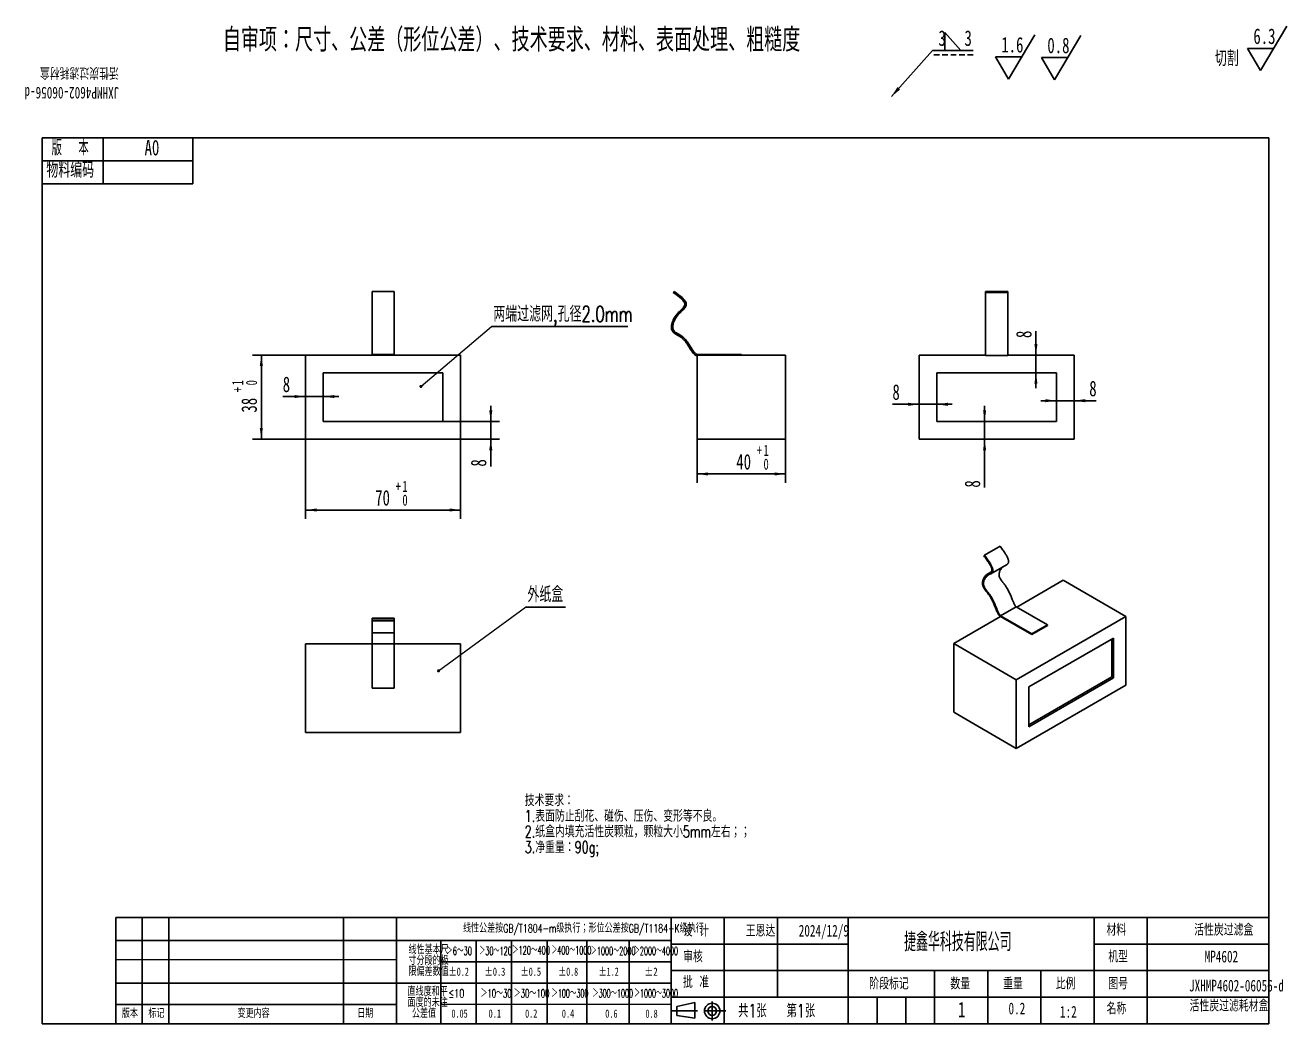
# Model space of a CAD drawing. Header units: millimetres. Extents: x 10 to 515, y -34 to 231.
# Drawn here: x 10.3 to 295.2, y 5.5 to 230.9 of the extents above; entities that cross this region are included whole.
import ezdxf

# ---------------------------------------------------------------- set-up
doc = ezdxf.new("R2010")
doc.units = ezdxf.units.MM
doc.linetypes.add('HIDDEN', pattern=[1.905, 1.27, -0.635])
doc.layers.add('FORMAT', color=7, linetype='Continuous', lineweight=35)
doc.layers.add('轮廓实线层', color=7, linetype='Continuous', lineweight=35)
doc.styles.add('SLDTEXTSTYLE0', font='TXT', dxfattribs={"width": 0.7, "bigfont": 'bigfont'})
doc.styles.add('SLDTEXTSTYLE1', font='TXT', dxfattribs={"width": 0.7})
doc.styles.add('SLDTEXTSTYLE10', font='TXT', dxfattribs={"width": 0.569954, "bigfont": 'bigfont'})
doc.styles.add('SLDTEXTSTYLE11', font='TXT', dxfattribs={"width": 0.542825, "bigfont": 'bigfont'})
doc.styles.add('SLDTEXTSTYLE12', font='TXT', dxfattribs={"width": 0.607411, "bigfont": 'bigfont'})
doc.styles.add('SLDTEXTSTYLE13', font='TXT', dxfattribs={"width": 0.494457, "bigfont": 'bigfont'})
doc.styles.add('SLDTEXTSTYLE14', font='TXT', dxfattribs={"width": 0.523419, "bigfont": 'bigfont'})
doc.styles.add('SLDTEXTSTYLE15', font='TXT', dxfattribs={"width": 0.677411})
doc.styles.add('SLDTEXTSTYLE16', font='TXT', dxfattribs={"width": 0.616681})
doc.styles.add('SLDTEXTSTYLE17', font='TXT', dxfattribs={"width": 0.592279})
doc.styles.add('SLDTEXTSTYLE18', font='TXT', dxfattribs={"width": 0.633851})
doc.styles.add('SLDTEXTSTYLE19', font='TXT', dxfattribs={"width": 0.751649})
doc.styles.add('SLDTEXTSTYLE2', font='TXT', dxfattribs={"width": 0.579353, "bigfont": 'bigfont'})
doc.styles.add('SLDTEXTSTYLE20', font='TXT', dxfattribs={"width": 0.672854})
doc.styles.add('SLDTEXTSTYLE21', font='TXT', dxfattribs={"width": 0.604873})
doc.styles.add('SLDTEXTSTYLE22', font='TXT', dxfattribs={"width": 0.692137})
doc.styles.add('SLDTEXTSTYLE23', font='TXT', dxfattribs={"width": 0.516181, "bigfont": 'bigfont'})
doc.styles.add('SLDTEXTSTYLE24', font='TXT', dxfattribs={"width": 0.786906})
doc.styles.add('SLDTEXTSTYLE25', font='TXT', dxfattribs={"width": 0.513075, "bigfont": 'bigfont'})
doc.styles.add('SLDTEXTSTYLE26', font='TXT', dxfattribs={"width": 0.6, "bigfont": 'bigfont'})
doc.styles.add('SLDTEXTSTYLE3', font='TXT', dxfattribs={"width": 0.633333, "bigfont": 'bigfont'})
doc.styles.add('SLDTEXTSTYLE4', font='TXT', dxfattribs={"width": 0.589499, "bigfont": 'bigfont'})
doc.styles.add('SLDTEXTSTYLE5', font='TXT', dxfattribs={"width": 0.526455, "bigfont": 'bigfont'})
doc.styles.add('SLDTEXTSTYLE6', font='TXT', dxfattribs={"width": 0.583287, "bigfont": 'bigfont'})
doc.styles.add('SLDTEXTSTYLE7', font='TXT', dxfattribs={"width": 0.632085})
doc.styles.add('SLDTEXTSTYLE8', font='TXT', dxfattribs={"width": 0.735068, "bigfont": 'bigfont'})
doc.styles.add('SLDTEXTSTYLE9', font='TXT', dxfattribs={"width": 0.615255, "bigfont": 'bigfont'})
doc.dimstyles.new('SLDDIMSTYLE0', dxfattribs={"dimtxt": 0.18, "dimasz": 2.5, "dimexe": 0, "dimexo": 0.0625, "dimgap": 0, "dimtad": 0, "dimtih": 1, "dimtoh": 1, "dimdec": 0, "dimrnd": 1e-09, "dimzin": 0, "dimdsep": 46, "dimtxsty": 'Standard', "dimsah": 1, "dimcen": 0.09, "dimadec": 0, "dimazin": 0, "dimtfac": 2.5, "dimtdec": 0, "dimtofl": 0, "dimtmove": 0, "dimatfit": 3, "dimfxl": 0, "dimfrac": 2, "dimtolj": 1, "dimtzin": 0, "dimarcsym": 0})
doc.dimstyles.new('SLDDIMSTYLE1', dxfattribs={"dimtxt": 3.5, "dimasz": 2.5, "dimexe": 0, "dimexo": 0.0625, "dimgap": 0.875, "dimtad": 2, "dimlfac": 2, "dimrnd": 1e-09, "dimzin": 12, "dimdsep": 46, "dimtxsty": 'SLDTEXTSTYLE1', "dimsah": 1, "dimcen": 0.09, "dimadec": 0, "dimazin": 3, "dimtol": 1, "dimtp": 1, "dimtfac": 1, "dimtdec": 1, "dimtofl": 0, "dimtmove": 0, "dimatfit": 3, "dimfxl": 0, "dimfrac": 2, "dimtolj": 1, "dimarcsym": 0})
doc.dimstyles.new('SLDDIMSTYLE2', dxfattribs={"dimtxt": 3.5, "dimasz": 2.5, "dimexe": 0, "dimexo": 0.0625, "dimgap": 0.875, "dimtad": 2, "dimlfac": 2, "dimrnd": 1e-09, "dimzin": 12, "dimdsep": 46, "dimtxsty": 'SLDTEXTSTYLE1', "dimsah": 1, "dimcen": 0.09, "dimadec": 0, "dimazin": 3, "dimtfac": 1, "dimtmove": 0, "dimatfit": 0, "dimfxl": 0, "dimfrac": 2, "dimtolj": 1, "dimtzin": 12, "dimarcsym": 0})
doc.dimstyles.new('SLDDIMSTYLE3', dxfattribs={"dimtxt": 0.18, "dimasz": 0.7, "dimexe": 0, "dimexo": 0.0625, "dimgap": 0, "dimtad": 0, "dimtih": 1, "dimtoh": 1, "dimdec": 0, "dimrnd": 1e-09, "dimzin": 0, "dimdsep": 46, "dimtxsty": 'Standard', "dimblk1": 'DOT', "dimblk2": 'DOT', "dimsah": 1, "dimcen": 0.09, "dimadec": 0, "dimazin": 0, "dimtfac": 0.7, "dimtdec": 0, "dimtofl": 0, "dimtmove": 0, "dimatfit": 3, "dimldrblk": 'DOT', "dimfxl": 0, "dimfrac": 2, "dimtolj": 1, "dimtzin": 0, "dimarcsym": 0})

# ---------------------------------------------------------------- blocks, each defined once
blk = doc.blocks.new('SW_NOTE_0_3')
at = {"layer": 'FORMAT', "color": 0, "attachment_point": 1, "style": 'SLDTEXTSTYLE0'}
for s, insert, char_height in [('技术要求：', (0, 3.41), 2.646), ('1.表面防止刮花、碰伤、压伤、变形等不良。', (0, -0.12), 2.6458), ('2.纸盒内填充活性炭颗粒，颗粒大小5mm左右；；', (0, -3.64), 2.6458), ('3.净重量：90g;', (0, -7.17), 2.646)]:
    blk.add_mtext(s, dxfattribs=dict(at, insert=insert, char_height=char_height))
blk = doc.blocks.new('SW_NOTE_0_14')
at = {"layer": 'FORMAT', "color": 0, "char_height": 1.852, "attachment_point": 2, "style": 'SLDTEXTSTYLE0'}
for s, insert in [('线性基本尺', (6.37, 2.39)), ('寸分段的极', (6.37, -0.08)), ('限偏差数值', (6.37, -2.55))]:
    blk.add_mtext(s, dxfattribs=dict(at, insert=insert))
blk = doc.blocks.new('SW_NOTE_0_15')
at = {"layer": 'FORMAT', "color": 0, "char_height": 1.852, "attachment_point": 2, "style": 'SLDTEXTSTYLE0'}
for s, insert in [('面度的未注', (6.37, -0.08)), ('直线度和平', (6.37, 2.39)), ('公差值', (5.55, -2.55))]:
    blk.add_mtext(s, dxfattribs=dict(at, insert=insert))
blk = doc.blocks.new('SW_NOTE_0_16')
at = {"layer": 'FORMAT', "color": 0, "attachment_point": 2}
for s, insert, char_height, style in [('JXHMP4602-06056-d', (17.12, 3.41), 2.6458, 'SLDTEXTSTYLE1'), ('活性炭过滤耗材盒', (15.43, -1.12), 2.646, 'SLDTEXTSTYLE0')]:
    blk.add_mtext(s, dxfattribs=dict(at, insert=insert, char_height=char_height, style=style))
blk = doc.blocks.new('SW_NOTE_0_17')
at = {"layer": 'FORMAT', "color": 0, "attachment_point": 2, "rotation": 180}
for s, insert, char_height, style in [('活性炭过滤耗材盒', (-15.43, 1.12), 2.646, 'SLDTEXTSTYLE0'), ('JXHMP4602-06056-d', (-17.12, -3.41), 2.6458, 'SLDTEXTSTYLE1')]:
    blk.add_mtext(s, dxfattribs=dict(at, insert=insert, char_height=char_height, style=style))
blk = doc.blocks.new('SW_SFSYMBOL_0')
at = {"layer": 'FORMAT', "color": 0}
for p, q in [((1.65, -5), (7.55, 5)), ((1.65, -5), (-1.3, 0)), ((4.6, 0), (-1.3, 0))]:
    blk.add_line(p, q, dxfattribs=at)
at = {"layer": 'FORMAT', "color": 0, "char_height": 3.5, "attachment_point": 1}
for s, insert, style in [('6.3', (0, 4.51), 'SLDTEXTSTYLE1'), ('切割', (-8.68, -0.49), 'SLDTEXTSTYLE0')]:
    blk.add_mtext(s, dxfattribs=dict(at, insert=insert, style=style))
blk = doc.blocks.new('SW_SFSYMBOL_1')
at = {"layer": 'FORMAT', "color": 0}
for p, q in [((1.65, -5), (7.55, 5)), ((1.65, -5), (-1.3, 0)), ((4.6, 0), (-1.3, 0))]:
    blk.add_line(p, q, dxfattribs=at)
at = {"layer": 'FORMAT', "color": 0, "insert": (0, 4.51), "char_height": 3.5, "attachment_point": 1, "style": 'SLDTEXTSTYLE1'}
blk.add_mtext('0.8', dxfattribs=at)
blk = doc.blocks.new('SW_SFSYMBOL_2')
at = {"layer": 'FORMAT', "color": 0}
for p, q in [((1.65, -5), (7.55, 5)), ((1.65, -5), (-1.3, 0)), ((4.6, 0), (-1.3, 0))]:
    blk.add_line(p, q, dxfattribs=at)
at = {"layer": 'FORMAT', "color": 0, "insert": (0, 4.51), "char_height": 3.5, "attachment_point": 1, "style": 'SLDTEXTSTYLE1'}
blk.add_mtext('1.6', dxfattribs=at)
blk = doc.blocks.new('SW_SYMBOL_WELD_FILL')
at = {"layer": 'FORMAT', "color": 0}
for p, q in [((100, 0), (100, 900)), ((100, 900), (900, 0)), ((100, 0), (900, 0))]:
    blk.add_line(p, q, dxfattribs=at)
blk = doc.blocks.new('SW_WELDSYMBOL_0')
at = {"layer": 'FORMAT', "color": 0}
blk.add_line((9.15, 0), (0, 0), dxfattribs=at)
at = {"layer": 'FORMAT', "color": 0, "linetype": 'HIDDEN'}
blk.add_line((9.15, -1), (0, -1), dxfattribs=at)
at = {"layer": 'FORMAT', "color": 0, "xscale": 0.004511737089201878, "yscale": 0.004511737089201878, "zscale": 0.004511737089201878}
blk.add_blockref('SW_SYMBOL_WELD_FILL', (2.31, 0), dxfattribs=at)
at = {"layer": 'FORMAT', "color": 0, "char_height": 3.5, "attachment_point": 1, "style": 'SLDTEXTSTYLE1'}
for insert in [(1.31, 4.51), (7.18, 4.51)]:
    blk.add_mtext('3', dxfattribs=dict(at, insert=insert))
blk = doc.blocks.new('_D')
at = {"layer": 'FORMAT'}
for p, q in [((73.66, 137.45), (73.66, 119.45)), ((108.66, 137.45), (108.66, 119.45)), ((73.66, 121.45), (108.66, 121.45))]:
    blk.add_line(p, q, dxfattribs=at)
for points in [[(73.66, 121.45), (76.16, 121.1), (76.16, 121.8)], [(108.66, 121.45), (106.16, 121.8), (106.16, 121.1)]]:
    blk.add_solid(points, dxfattribs=at)
at = {"layer": 'FORMAT', "attachment_point": 1, "style": 'SLDTEXTSTYLE1'}
for s, insert, char_height in [('70', (89.37, 125.96), 3.5), ('+', (93.97, 128.04), 2.5), ('1', (95.51, 128.04), 2.5), ('0', (95.51, 124.93), 2.5)]:
    blk.add_mtext(s, dxfattribs=dict(at, insert=insert, char_height=char_height))
blk = doc.blocks.new('_D_1')
at = {"layer": 'FORMAT'}
for p, q in [((73.66, 156.45), (61.66, 156.45)), ((63.66, 156.45), (63.66, 137.45)), ((73.66, 137.45), (61.66, 137.45))]:
    blk.add_line(p, q, dxfattribs=at)
for points in [[(63.66, 156.45), (63.31, 153.95), (64.01, 153.95)], [(63.66, 137.45), (64.01, 139.95), (63.31, 139.95)]]:
    blk.add_solid(points, dxfattribs=at)
at = {"layer": 'FORMAT', "attachment_point": 1, "rotation": 90, "style": 'SLDTEXTSTYLE1'}
for s, insert, char_height in [('1', (57.07, 149.59), 2.5), ('+', (57.07, 148.05), 2.5), ('0', (60.18, 149.59), 2.5), ('38', (59.15, 143.45), 3.5)]:
    blk.add_mtext(s, dxfattribs=dict(at, insert=insert, char_height=char_height))
blk = doc.blocks.new('_D_2')
at = {"layer": 'FORMAT'}
for p, q in [((115.47, 141.45), (115.47, 144.95)), ((104.66, 141.45), (117.47, 141.45)), ((115.47, 141.45), (115.47, 137.45)), ((108.66, 137.45), (117.47, 137.45)), ((115.47, 137.45), (115.47, 131.25))]:
    blk.add_line(p, q, dxfattribs=at)
for points in [[(115.47, 141.45), (115.82, 143.95), (115.12, 143.95)], [(115.47, 137.45), (115.12, 134.95), (115.82, 134.95)]]:
    blk.add_solid(points, dxfattribs=at)
at = {"layer": 'FORMAT', "insert": (110.96, 131.25), "char_height": 3.5, "attachment_point": 1, "rotation": 90, "style": 'SLDTEXTSTYLE1'}
blk.add_mtext('8', dxfattribs=at)
blk = doc.blocks.new('_D_3')
at = {"layer": 'FORMAT'}
for p, q in [((73.66, 147.07), (68.49, 147.07)), ((77.66, 147.07), (73.66, 147.07)), ((77.66, 147.07), (81.16, 147.07))]:
    blk.add_line(p, q, dxfattribs=at)
for points in [[(73.66, 147.07), (71.16, 147.42), (71.16, 146.72)], [(77.66, 147.07), (80.16, 146.72), (80.16, 147.42)]]:
    blk.add_solid(points, dxfattribs=at)
at = {"layer": 'FORMAT', "insert": (68.49, 151.58), "char_height": 3.5, "attachment_point": 1, "style": 'SLDTEXTSTYLE1'}
blk.add_mtext('8', dxfattribs=at)
blk = doc.blocks.new('SW_NOTE_0_18')
at = {"layer": 'FORMAT', "color": 0}
blk.add_line((30.77, 0), (0, 0), dxfattribs=at)
at = {"layer": 'FORMAT', "color": 0, "insert": (0.4, 4.58), "char_height": 3.5, "attachment_point": 1, "style": 'SLDTEXTSTYLE0'}
blk.add_mtext('两端过滤网,孔径2.0mm', dxfattribs=at)
blk = doc.blocks.new('_Dot')
at = {"color": 0, "linetype": 'ByBlock', "lineweight": -2}
blk.add_line((-0.5, 0), (-1, 0), dxfattribs=at)
at = {"color": 0, "linetype": 'ByBlock', "const_width": 0.5}
blk.add_lwpolyline([(-0.25, 0, 1), (0.25, 0, 1)], format="xyb", close=True, dxfattribs=at)
blk = doc.blocks.new('_D_4')
at = {"layer": 'FORMAT'}
for p, q in [((162.05, 137.45), (162.05, 127.59)), ((182.05, 137.45), (182.05, 127.59)), ((162.05, 129.59), (182.05, 129.59))]:
    blk.add_line(p, q, dxfattribs=at)
for points in [[(162.05, 129.59), (164.55, 129.24), (164.55, 129.94)], [(182.05, 129.59), (179.55, 129.94), (179.55, 129.24)]]:
    blk.add_solid(points, dxfattribs=at)
at = {"layer": 'FORMAT', "attachment_point": 1, "style": 'SLDTEXTSTYLE1'}
for s, insert, char_height in [('40', (170.91, 134.1), 3.5), ('+', (175.51, 136.18), 2.5), ('1', (177.05, 136.18), 2.5), ('0', (177.05, 133.07), 2.5)]:
    blk.add_mtext(s, dxfattribs=dict(at, insert=insert, char_height=char_height))
blk = doc.blocks.new('_D_5')
at = {"layer": 'FORMAT'}
for p, q in [((226.98, 141.45), (226.98, 144.95)), ((226.98, 137.45), (226.98, 141.45)), ((226.98, 137.45), (226.98, 126.51))]:
    blk.add_line(p, q, dxfattribs=at)
for points in [[(226.98, 141.45), (227.33, 143.95), (226.63, 143.95)], [(226.98, 137.45), (226.63, 134.95), (227.33, 134.95)]]:
    blk.add_solid(points, dxfattribs=at)
at = {"layer": 'FORMAT', "insert": (222.47, 126.51), "char_height": 3.5, "attachment_point": 1, "rotation": 90, "style": 'SLDTEXTSTYLE1'}
blk.add_mtext('8', dxfattribs=at)
blk = doc.blocks.new('_D_6')
at = {"layer": 'FORMAT'}
for p, q in [((212.19, 145.32), (206.16, 145.32)), ((216.19, 145.32), (212.19, 145.32)), ((216.19, 145.32), (219.69, 145.32))]:
    blk.add_line(p, q, dxfattribs=at)
for points in [[(212.19, 145.32), (209.69, 145.67), (209.69, 144.97)], [(216.19, 145.32), (218.69, 144.97), (218.69, 145.67)]]:
    blk.add_solid(points, dxfattribs=at)
at = {"layer": 'FORMAT', "insert": (206.16, 149.83), "char_height": 3.5, "attachment_point": 1, "style": 'SLDTEXTSTYLE1'}
blk.add_mtext('8', dxfattribs=at)
blk = doc.blocks.new('_D_7')
at = {"layer": 'FORMAT'}
for p, q in [((238.57, 156.45), (238.57, 161.81)), ((238.57, 152.45), (238.57, 156.45)), ((238.57, 152.45), (238.57, 148.95))]:
    blk.add_line(p, q, dxfattribs=at)
for points in [[(238.57, 156.45), (238.92, 158.95), (238.22, 158.95)], [(238.57, 152.45), (238.22, 149.95), (238.92, 149.95)]]:
    blk.add_solid(points, dxfattribs=at)
at = {"layer": 'FORMAT', "insert": (234.06, 160.28), "char_height": 3.5, "attachment_point": 1, "rotation": 90, "style": 'SLDTEXTSTYLE1'}
blk.add_mtext('8', dxfattribs=at)
blk = doc.blocks.new('_D_8')
at = {"layer": 'FORMAT'}
for p, q in [((243.19, 146.13), (239.69, 146.13)), ((243.19, 146.13), (247.19, 146.13)), ((247.19, 146.13), (252.14, 146.13))]:
    blk.add_line(p, q, dxfattribs=at)
for points in [[(243.19, 146.13), (240.69, 146.48), (240.69, 145.78)], [(247.19, 146.13), (249.69, 145.78), (249.69, 146.48)]]:
    blk.add_solid(points, dxfattribs=at)
at = {"layer": 'FORMAT', "insert": (250.61, 150.64), "char_height": 3.5, "attachment_point": 1, "style": 'SLDTEXTSTYLE1'}
blk.add_mtext('8', dxfattribs=at)
blk = doc.blocks.new('SW_NOTE_0_19')
at = {"layer": 'FORMAT', "color": 0}
blk.add_line((9.08, 0), (0, 0), dxfattribs=at)
at = {"layer": 'FORMAT', "color": 0, "insert": (0.47, 4.58), "char_height": 3.5, "attachment_point": 1, "style": 'SLDTEXTSTYLE0'}
blk.add_mtext('外纸盒', dxfattribs=at)

msp = doc.modelspace()

# ---------------------------------------------------------------- linework, layer by layer
at = {"color": 7, "linetype": 'Continuous', "lineweight": 35}
for p, q in [((93.6583, 170.8079), (88.6583, 170.8079)), ((156.8478, 170.8079), (156.6814, 170.5583)), ((227.1937, 170.8079), (232.1937, 170.8079)), ((227.1937, 170.8079), (227.1937, 170.5583)), ((227.1937, 170.5583), (232.1937, 170.5583)), ((232.1937, 170.8079), (232.1937, 170.5583)), ((73.6583, 156.4507), (73.6583, 137.4507)), ((108.6583, 156.4507), (73.6583, 156.4507)), ((88.6583, 156.4507), (88.6583, 156.6007)), ((93.6583, 156.6007), (88.6583, 156.6007)), ((93.6583, 156.4507), (93.6583, 156.6007)), ((108.6583, 137.4507), (108.6583, 156.4507)), ((172.0485, 156.6007), (162.0485, 156.6007)), ((162.0485, 156.4507), (162.0485, 137.4507)), ((182.0485, 156.4507), (162.0485, 156.4507)), ((172.0485, 156.4507), (172.0485, 156.6007)), ((182.0485, 156.4507), (182.0485, 137.4507)), ((212.1937, 137.4507), (212.1937, 156.4507)), ((212.1937, 156.4507), (227.1937, 156.4507)), ((227.1937, 156.3007), (232.1937, 156.3007)), ((232.1937, 156.4507), (247.1937, 156.4507)), ((247.1937, 156.4507), (247.1937, 137.4507)), ((77.6583, 152.4507), (77.6583, 141.4507)), ((104.6583, 152.4507), (77.6583, 152.4507)), ((104.6583, 141.4507), (104.6583, 152.4507)), ((243.1937, 152.4507), (216.1937, 152.4507)), ((216.1937, 152.4507), (216.1937, 141.4507)), ((243.1937, 141.4507), (243.1937, 152.4507)), ((77.6583, 141.4507), (104.6583, 141.4507)), ((216.1937, 141.4507), (243.1937, 141.4507)), ((73.6583, 137.4507), (108.6583, 137.4507)), ((182.0485, 137.4507), (162.0485, 137.4507)), ((247.1937, 137.4507), (212.1937, 137.4507)), ((226.9268, 111.2712), (226.8092, 111.1353)), ((230.4624, 113.3122), (226.9268, 111.2712)), ((228.3523, 107.0426), (231.8879, 109.0837)), ((228.3694, 107.4128), (227.7586, 107.0602)), ((244.7465, 105.5891), (234.2459, 99.5272)), ((258.8886, 97.425), (244.7465, 105.5891)), ((93.6583, 97.0253), (88.6583, 97.0253)), ((230.6043, 97.425), (219.9977, 91.3019)), ((234.1399, 99.5885), (230.6043, 97.5475)), ((237.6754, 93.4654), (230.6043, 97.5475)), ((237.6754, 93.3429), (230.6043, 97.425)), ((241.2109, 95.5064), (234.1399, 99.5885)), ((258.8886, 97.425), (234.1399, 83.1378)), ((258.8886, 81.9107), (258.8886, 97.425)), ((93.6583, 96.5963), (88.6583, 96.5963)), ((88.6583, 96.4299), (88.6583, 96.5963)), ((93.6583, 96.4299), (88.6583, 96.4299)), ((93.6583, 96.4299), (93.6583, 96.5963)), ((241.2109, 95.5064), (237.6754, 93.4654)), ((241.2109, 95.384), (237.6754, 93.3429)), ((241.2109, 95.384), (241.2109, 95.5064)), ((73.6583, 71.2292), (73.6583, 91.2292)), ((88.6583, 91.2292), (73.6583, 91.2292)), ((88.6583, 93.6967), (93.6583, 93.6967)), ((93.6583, 91.2292), (88.6583, 91.2292)), ((88.6583, 81.2292), (88.6583, 91.2292)), ((93.6583, 81.2292), (93.6583, 91.2292)), ((108.6583, 91.2292), (93.6583, 91.2292)), ((108.6583, 71.2292), (108.6583, 91.2292)), ((234.1399, 83.1378), (219.9977, 91.3019)), ((219.9977, 91.3019), (219.9977, 75.7876)), ((256.0602, 92.526), (236.9683, 81.5045)), ((237.6754, 93.3429), (237.6754, 93.4654)), ((255.7066, 83.7481), (255.7066, 92.3219)), ((256.0602, 83.544), (256.0602, 92.526)), ((234.1399, 83.1378), (234.1399, 67.6236)), ((236.9683, 72.9307), (255.7066, 83.7481)), ((236.9683, 72.5225), (256.0602, 83.544)), ((255.7066, 83.7481), (256.0602, 83.544)), ((93.6583, 81.2292), (88.6583, 81.2292)), ((234.1399, 67.6236), (258.8886, 81.9107)), ((236.9683, 81.5045), (236.9683, 72.5225)), ((234.1399, 67.6236), (219.9977, 75.7876)), ((108.6583, 71.2292), (73.6583, 71.2292)), ((94.1856, 14.6297), (30.7863, 14.6297))]:
    msp.add_line(p, q, dxfattribs=at)
for points, knots in [([(88.6583, 156.6007), (88.6583, 156.6007), (88.6583, 156.6229), (88.6583, 156.7198), (88.6583, 156.7951), (88.6583, 157.0915), (88.6583, 157.3817), (88.6583, 158.0535), (88.6583, 158.4352), (88.6583, 159.2028), (88.6583, 159.5889), (88.6583, 160.1076), (88.6583, 160.2705), (88.6583, 160.565), (88.6583, 160.6943), (88.6583, 161.0452), (88.6583, 161.2323), (88.6583, 161.5173), (88.6583, 161.6129), (88.6583, 161.8143), (88.6583, 161.9198), (88.6583, 162.1503), (88.6583, 162.2793), (88.6583, 162.5674), (88.6583, 162.7256), (88.6583, 163.23), (88.6583, 163.6054), (88.6583, 164.3594), (88.6583, 164.738), (88.6583, 165.256), (88.6583, 165.4197), (88.6583, 165.7249), (88.6583, 165.8676), (88.6583, 166.2741), (88.6583, 166.5161), (88.6583, 166.8745), (88.6583, 166.9934), (88.6583, 167.2383), (88.6583, 167.3648), (88.6583, 167.6335), (88.6583, 167.7762), (88.6583, 168.0744), (88.6583, 168.2289), (88.6583, 168.7063), (88.6583, 169.0443), (88.6583, 169.8302), (88.6583, 170.2781), (88.6583, 170.8079)], [0, 0, 0, 0, 0.03125, 0.03125, 0.0625, 0.0625, 0.125, 0.125, 0.1875, 0.1875, 0.25, 0.25, 0.28125, 0.28125, 0.3125, 0.3125, 0.375, 0.375, 0.40625, 0.40625, 0.4375, 0.4375, 0.46875, 0.46875, 0.5, 0.5, 0.5625, 0.5625, 0.625, 0.625, 0.65625, 0.65625, 0.6875, 0.6875, 0.75, 0.75, 0.78125, 0.78125, 0.8125, 0.8125, 0.84375, 0.84375, 0.875, 0.875, 0.9375, 0.9375, 1, 1, 1, 1]), ([(93.6583, 156.6007), (93.6583, 156.6007), (93.6583, 156.6229), (93.6583, 156.7198), (93.6583, 156.7951), (93.6583, 157.0915), (93.6583, 157.3817), (93.6583, 158.0535), (93.6583, 158.4352), (93.6583, 159.2028), (93.6583, 159.5889), (93.6583, 160.1076), (93.6583, 160.2705), (93.6583, 160.565), (93.6583, 160.6943), (93.6583, 161.0452), (93.6583, 161.2323), (93.6583, 161.5173), (93.6583, 161.6129), (93.6583, 161.8143), (93.6583, 161.9198), (93.6583, 162.1503), (93.6583, 162.2793), (93.6583, 162.5674), (93.6583, 162.7256), (93.6583, 163.23), (93.6583, 163.6054), (93.6583, 164.3594), (93.6583, 164.738), (93.6583, 165.256), (93.6583, 165.4197), (93.6583, 165.7249), (93.6583, 165.8676), (93.6583, 166.2741), (93.6583, 166.5161), (93.6583, 166.8745), (93.6583, 166.9934), (93.6583, 167.2383), (93.6583, 167.3648), (93.6583, 167.6335), (93.6583, 167.7762), (93.6583, 168.0744), (93.6583, 168.2289), (93.6583, 168.7063), (93.6583, 169.0443), (93.6583, 169.8302), (93.6583, 170.2781), (93.6583, 170.8079)], [0, 0, 0, 0, 0.03125, 0.03125, 0.0625, 0.0625, 0.125, 0.125, 0.1875, 0.1875, 0.25, 0.25, 0.28125, 0.28125, 0.3125, 0.3125, 0.375, 0.375, 0.40625, 0.40625, 0.4375, 0.4375, 0.46875, 0.46875, 0.5, 0.5, 0.5625, 0.5625, 0.625, 0.625, 0.65625, 0.65625, 0.6875, 0.6875, 0.75, 0.75, 0.78125, 0.78125, 0.8125, 0.8125, 0.84375, 0.84375, 0.875, 0.875, 0.9375, 0.9375, 1, 1, 1, 1]), ([(162.0485, 156.3007), (161.9121, 156.3007), (161.7812, 156.3422), (161.5405, 156.4785), (161.4288, 156.5729), (161.1028, 156.9125), (160.8961, 157.2158), (160.4652, 157.8995), (160.2421, 158.2799), (159.7595, 159.0349), (159.5002, 159.4094), (159.0724, 159.9025), (158.9234, 160.0554), (158.6112, 160.3283), (158.4457, 160.449), (157.9363, 160.7838), (157.5811, 160.9688), (157.1037, 161.2677), (156.9537, 161.371), (156.6859, 161.6017), (156.568, 161.7294), (156.3851, 162.0248), (156.3235, 162.1903), (156.254, 162.5392), (156.2453, 162.7234), (156.2826, 163.2931), (156.3914, 163.6965), (156.7191, 164.4959), (156.9385, 164.8918), (157.3138, 165.4349), (157.4469, 165.6075), (157.7211, 165.9275), (157.8615, 166.0756), (158.2766, 166.4928), (158.5452, 166.7354), (158.8713, 167.0761), (158.9671, 167.1857), (159.1233, 167.3997), (159.1834, 167.5039), (159.2629, 167.7102), (159.2828, 167.8119), (159.2789, 168.0277), (159.2549, 168.1427), (159.0921, 168.5294), (158.8585, 168.8409), (158.0457, 169.5932), (157.4683, 170.0339), (156.6814, 170.5583)], [0, 0, 0, 0, 0.03125, 0.03125, 0.0625, 0.0625, 0.125, 0.125, 0.1875, 0.1875, 0.25, 0.25, 0.28125, 0.28125, 0.3125, 0.3125, 0.375, 0.375, 0.40625, 0.40625, 0.4375, 0.4375, 0.46875, 0.46875, 0.5, 0.5, 0.5625, 0.5625, 0.625, 0.625, 0.65625, 0.65625, 0.6875, 0.6875, 0.75, 0.75, 0.78125, 0.78125, 0.8125, 0.8125, 0.84375, 0.84375, 0.875, 0.875, 0.9375, 0.9375, 1, 1, 1, 1]), ([(162.0485, 156.6007), (161.9718, 156.6007), (161.8943, 156.6229), (161.7232, 156.7198), (161.6314, 156.7951), (161.3468, 157.0915), (161.1462, 157.3817), (160.7227, 158.0535), (160.4989, 158.4352), (160.0083, 159.2028), (159.7416, 159.5889), (159.2916, 160.1076), (159.1332, 160.2705), (158.7962, 160.565), (158.6186, 160.6943), (158.0847, 161.0452), (157.7256, 161.2323), (157.2703, 161.5173), (157.1325, 161.6129), (156.8987, 161.8143), (156.803, 161.9198), (156.6603, 162.1503), (156.6116, 162.2793), (156.5542, 162.5674), (156.5461, 162.7256), (156.5791, 163.23), (156.6782, 163.6054), (156.9874, 164.3594), (157.1969, 164.738), (157.5548, 165.256), (157.6811, 165.4197), (157.9426, 165.7249), (158.0777, 165.8676), (158.4822, 166.2741), (158.7506, 166.5161), (159.0937, 166.8745), (159.1982, 166.9934), (159.3769, 167.2383), (159.4513, 167.3648), (159.5549, 167.6335), (159.5835, 167.7762), (159.5781, 168.0744), (159.5441, 168.2289), (159.3431, 168.7063), (159.0804, 169.0443), (158.2313, 169.8302), (157.6428, 170.2781), (156.8478, 170.8079)], [0, 0, 0, 0, 0.03125, 0.03125, 0.0625, 0.0625, 0.125, 0.125, 0.1875, 0.1875, 0.25, 0.25, 0.28125, 0.28125, 0.3125, 0.3125, 0.375, 0.375, 0.40625, 0.40625, 0.4375, 0.4375, 0.46875, 0.46875, 0.5, 0.5, 0.5625, 0.5625, 0.625, 0.625, 0.65625, 0.65625, 0.6875, 0.6875, 0.75, 0.75, 0.78125, 0.78125, 0.8125, 0.8125, 0.84375, 0.84375, 0.875, 0.875, 0.9375, 0.9375, 1, 1, 1, 1]), ([(227.1937, 156.3007), (227.1937, 156.3007), (227.1937, 156.3422), (227.1937, 156.4785), (227.1937, 156.5729), (227.1937, 156.9125), (227.1937, 157.2158), (227.1937, 157.8995), (227.1937, 158.2799), (227.1937, 159.0349), (227.1937, 159.4094), (227.1937, 159.9025), (227.1937, 160.0554), (227.1937, 160.3283), (227.1937, 160.449), (227.1937, 160.7838), (227.1937, 160.9688), (227.1937, 161.2677), (227.1937, 161.371), (227.1937, 161.6017), (227.1937, 161.7294), (227.1937, 162.0248), (227.1937, 162.1903), (227.1937, 162.5392), (227.1937, 162.7234), (227.1937, 163.2931), (227.1937, 163.6965), (227.1937, 164.4959), (227.1937, 164.8918), (227.1937, 165.4349), (227.1937, 165.6075), (227.1937, 165.9275), (227.1937, 166.0756), (227.1937, 166.4928), (227.1937, 166.7354), (227.1937, 167.0761), (227.1937, 167.1857), (227.1937, 167.3997), (227.1937, 167.5039), (227.1937, 167.7102), (227.1937, 167.8119), (227.1937, 168.0277), (227.1937, 168.1427), (227.1937, 168.5294), (227.1937, 168.8409), (227.1937, 169.5932), (227.1937, 170.0339), (227.1937, 170.5583)], [0, 0, 0, 0, 0.03125, 0.03125, 0.0625, 0.0625, 0.125, 0.125, 0.1875, 0.1875, 0.25, 0.25, 0.28125, 0.28125, 0.3125, 0.3125, 0.375, 0.375, 0.40625, 0.40625, 0.4375, 0.4375, 0.46875, 0.46875, 0.5, 0.5, 0.5625, 0.5625, 0.625, 0.625, 0.65625, 0.65625, 0.6875, 0.6875, 0.75, 0.75, 0.78125, 0.78125, 0.8125, 0.8125, 0.84375, 0.84375, 0.875, 0.875, 0.9375, 0.9375, 1, 1, 1, 1]), ([(232.1937, 156.3007), (232.1937, 156.3007), (232.1937, 156.3422), (232.1937, 156.4785), (232.1937, 156.5729), (232.1937, 156.9125), (232.1937, 157.2158), (232.1937, 157.8995), (232.1937, 158.2799), (232.1937, 159.0349), (232.1937, 159.4094), (232.1937, 159.9025), (232.1937, 160.0554), (232.1937, 160.3283), (232.1937, 160.449), (232.1937, 160.7838), (232.1937, 160.9688), (232.1937, 161.2677), (232.1937, 161.371), (232.1937, 161.6017), (232.1937, 161.7294), (232.1937, 162.0248), (232.1937, 162.1903), (232.1937, 162.5392), (232.1937, 162.7234), (232.1937, 163.2931), (232.1937, 163.6965), (232.1937, 164.4959), (232.1937, 164.8918), (232.1937, 165.4349), (232.1937, 165.6075), (232.1937, 165.9275), (232.1937, 166.0756), (232.1937, 166.4928), (232.1937, 166.7354), (232.1937, 167.0761), (232.1937, 167.1857), (232.1937, 167.3997), (232.1937, 167.5039), (232.1937, 167.7102), (232.1937, 167.8119), (232.1937, 168.0277), (232.1937, 168.1427), (232.1937, 168.5294), (232.1937, 168.8409), (232.1937, 169.5932), (232.1937, 170.0339), (232.1937, 170.5583)], [0, 0, 0, 0, 0.03125, 0.03125, 0.0625, 0.0625, 0.125, 0.125, 0.1875, 0.1875, 0.25, 0.25, 0.28125, 0.28125, 0.3125, 0.3125, 0.375, 0.375, 0.40625, 0.40625, 0.4375, 0.4375, 0.46875, 0.46875, 0.5, 0.5, 0.5625, 0.5625, 0.625, 0.625, 0.65625, 0.65625, 0.6875, 0.6875, 0.75, 0.75, 0.78125, 0.78125, 0.8125, 0.8125, 0.84375, 0.84375, 0.875, 0.875, 0.9375, 0.9375, 1, 1, 1, 1]), ([(230.5118, 97.3716), (230.4954, 97.3832), (230.4311, 97.4289), (230.3263, 97.5508), (230.2016, 97.722), (230.0845, 97.9188), (229.9709, 98.1351), (229.8384, 98.4144), (229.6883, 98.7611), (229.5182, 99.176), (229.3419, 99.6136), (229.1635, 100.0488), (228.9819, 100.473), (228.7969, 100.8782), (228.6007, 101.2728), (228.3919, 101.6506), (228.1682, 102.0039), (227.932, 102.3311), (227.6917, 102.6392), (227.4525, 102.9354), (227.2287, 103.2166), (227.0259, 103.4884), (226.8492, 103.7561), (226.6988, 104.0343), (226.5885, 104.3227), (226.5241, 104.6105), (226.5004, 104.8912), (226.5121, 105.1629), (226.5545, 105.425), (226.6241, 105.6763), (226.7317, 105.9508), (226.8846, 106.2361), (227.0879, 106.5168), (227.3167, 106.7566), (227.5649, 106.9471), (227.8176, 107.0965), (228.0585, 107.2225), (228.2613, 107.3331), (228.4188, 107.442), (228.5315, 107.551), (228.6045, 107.6686), (228.6417, 107.7924), (228.6513, 107.9204), (228.6357, 108.0711), (228.5929, 108.2427), (228.5237, 108.4366), (228.4277, 108.6547), (228.3007, 108.9048), (228.1404, 109.189), (227.946, 109.5067), (227.7164, 109.8597), (227.4501, 110.2495), (227.1446, 110.6803), (226.925, 110.9782), (226.8092, 111.1353)], [0, 0, 0, 0, 0.00370976, 0.01457939, 0.02589046, 0.03796818, 0.05097489, 0.06494812, 0.08761181, 0.11205118, 0.13781104, 0.16438876, 0.18848905, 0.21249691, 0.23610672, 0.25908075, 0.28133755, 0.30284341, 0.3240841, 0.34489277, 0.36506022, 0.38270562, 0.39972141, 0.41633528, 0.43293521, 0.44976165, 0.4670895, 0.48517367, 0.50409494, 0.52381742, 0.54421946, 0.57417325, 0.60449085, 0.63445174, 0.66325945, 0.69039468, 0.71557455, 0.73839428, 0.75426208, 0.76835335, 0.78078653, 0.78934656, 0.79779262, 0.80680217, 0.81708655, 0.82791947, 0.84063286, 0.85550217, 0.87277627, 0.89268124, 0.91497827, 0.94018144, 0.96846591, 1, 1, 1, 1]), ([(230.6043, 97.5475), (230.5501, 97.5788), (230.4953, 97.6285), (230.3743, 97.7775), (230.3094, 97.8764), (230.1082, 98.2346), (229.9663, 98.5535), (229.6669, 99.2749), (229.5086, 99.678), (229.1617, 100.505), (228.9731, 100.9291), (228.6549, 101.5364), (228.5429, 101.734), (228.3046, 102.1121), (228.179, 102.2901), (227.8015, 102.7946), (227.5476, 103.094), (227.2256, 103.5126), (227.1282, 103.6469), (226.9629, 103.9068), (226.8952, 104.0319), (226.7943, 104.2784), (226.7599, 104.4036), (226.7193, 104.6623), (226.7135, 104.7948), (226.7368, 105.1932), (226.807, 105.4593), (227.0256, 105.9487), (227.1737, 106.1723), (227.4268, 106.4492), (227.5161, 106.5313), (227.701, 106.6738), (227.7966, 106.7351), (228.0826, 106.902), (228.2724, 106.99), (228.5149, 107.1426), (228.5888, 107.197), (228.7152, 107.3241), (228.7678, 107.3969), (228.8411, 107.5741), (228.8613, 107.6789), (228.8575, 107.9246), (228.8335, 108.0647), (228.6913, 108.5366), (228.5056, 108.9198), (227.9052, 109.908), (227.4891, 110.514), (226.9268, 111.2712)], [0, 0, 0, 0, 0.03125, 0.03125, 0.0625, 0.0625, 0.125, 0.125, 0.1875, 0.1875, 0.25, 0.25, 0.28125, 0.28125, 0.3125, 0.3125, 0.375, 0.375, 0.40625, 0.40625, 0.4375, 0.4375, 0.46875, 0.46875, 0.5, 0.5, 0.5625, 0.5625, 0.625, 0.625, 0.65625, 0.65625, 0.6875, 0.6875, 0.75, 0.75, 0.78125, 0.78125, 0.8125, 0.8125, 0.84375, 0.84375, 0.875, 0.875, 0.9375, 0.9375, 1, 1, 1, 1]), ([(231.8868, 109.0855), (231.9146, 109.1009), (231.9965, 109.1463), (232.1208, 109.2348), (232.2501, 109.3601), (232.3391, 109.5056), (232.3871, 109.6686), (232.4005, 109.8424), (232.3797, 110.0436), (232.326, 110.2616), (232.2437, 110.494), (232.1351, 110.742), (231.9961, 111.0158), (231.8251, 111.3183), (231.6219, 111.6505), (231.385, 112.0148), (231.1127, 112.4135), (230.8022, 112.8512), (230.5795, 113.1533), (230.4624, 113.3122)], [0, 0, 0, 0, 0.02947073, 0.08675844, 0.14088138, 0.19276119, 0.23127426, 0.27041421, 0.31133142, 0.35542356, 0.39885373, 0.44726043, 0.50179991, 0.5634734, 0.63316977, 0.71026497, 0.79665318, 0.8930138, 1, 1, 1, 1]), ([(234.1399, 99.5885), (234.1084, 99.6105), (234.0399, 99.6583), (233.938, 99.7807), (233.8313, 99.9397), (233.7198, 100.1395), (233.6046, 100.3738), (233.4855, 100.6383), (233.3626, 100.9281), (233.2204, 101.2759), (233.0576, 101.6799), (232.8706, 102.1362), (232.6707, 102.602), (232.4552, 103.0681), (232.2212, 103.5254), (231.9782, 103.944), (231.7281, 104.3141), (231.4852, 104.6386), (231.2453, 104.9408), (231.0161, 105.2245), (230.8053, 105.4934), (230.6203, 105.7507), (230.4732, 105.991), (230.3658, 106.2181), (230.2976, 106.4353), (230.2597, 106.6548), (230.2493, 106.8774), (230.2649, 107.1009), (230.305, 107.3226), (230.3674, 107.5399), (230.4654, 107.7884), (230.6082, 108.0545), (230.8019, 108.3209), (231.0091, 108.5422), (231.1627, 108.6543), (231.2325, 108.7053)], [0, 0, 0, 0, 0.01126369, 0.02447659, 0.04070512, 0.06004545, 0.08229795, 0.10717051, 0.13429412, 0.16327284, 0.20417325, 0.24686726, 0.29052999, 0.33444999, 0.37805103, 0.42097168, 0.45690665, 0.49168682, 0.52510927, 0.55681272, 0.58637345, 0.61341868, 0.63784357, 0.65755113, 0.67708292, 0.69774821, 0.72007864, 0.74418706, 0.77000096, 0.79731888, 0.8258617, 0.87095344, 0.91685335, 0.96218496, 1, 1, 1, 1]), ([(88.6583, 97.0217), (88.6583, 97.02), (88.6583, 97.016), (88.6583, 96.9558), (88.6583, 96.8573), (88.6583, 96.7448), (88.6583, 96.6515), (88.6583, 96.6142)], [0, 0, 0, 0, 0.16820342, 0.38501307, 0.61100354, 0.84478067, 1, 1, 1, 1]), ([(93.6583, 97.0217), (93.6583, 97.02), (93.6583, 97.016), (93.6583, 96.9558), (93.6583, 96.8573), (93.6583, 96.7448), (93.6583, 96.6515), (93.6583, 96.6142)], [0, 0, 0, 0, 0.16820342, 0.38501307, 0.61100354, 0.84478067, 1, 1, 1, 1]), ([(88.6583, 93.6985), (88.6583, 93.6979), (88.6583, 93.6904), (88.6583, 93.7218), (88.6583, 93.7934), (88.6583, 93.911), (88.6583, 94.0642), (88.6583, 94.261), (88.6583, 94.5027), (88.6583, 94.79), (88.6583, 95.1251), (88.6583, 95.5102), (88.6583, 95.9493), (88.6583, 96.2642), (88.6583, 96.4299)], [0, 0, 0, 0, 0.00474549, 0.06056213, 0.12070983, 0.1799545, 0.24598784, 0.32038714, 0.40451819, 0.49959353, 0.6047619, 0.72260721, 0.85405623, 1, 1, 1, 1]), ([(93.6583, 93.6985), (93.6583, 93.6979), (93.6583, 93.6904), (93.6583, 93.7218), (93.6583, 93.7934), (93.6583, 93.911), (93.6583, 94.0642), (93.6583, 94.261), (93.6583, 94.5027), (93.6583, 94.79), (93.6583, 95.1251), (93.6583, 95.5102), (93.6583, 95.9493), (93.6583, 96.2642), (93.6583, 96.4299)], [0, 0, 0, 0, 0.00474549, 0.06056213, 0.12070983, 0.1799545, 0.24598784, 0.32038714, 0.40451819, 0.49959353, 0.6047619, 0.72260721, 0.85405623, 1, 1, 1, 1]), ([(88.6583, 91.2292), (88.6583, 91.2737), (88.6583, 91.3705), (88.6583, 91.5146), (88.6583, 91.6655), (88.6583, 91.8232), (88.6583, 91.9861), (88.6583, 92.1545), (88.6583, 92.3283), (88.6583, 92.5295), (88.6583, 92.7598), (88.6583, 93.0237), (88.6583, 93.3086), (88.6583, 93.5255), (88.6583, 93.6593), (88.6583, 93.6806)], [0, 0, 0, 0, 0.03286191, 0.07141062, 0.11875748, 0.17518301, 0.24010484, 0.3126707, 0.39180402, 0.47634964, 0.59567689, 0.72023695, 0.84762325, 0.97576017, 1, 1, 1, 1]), ([(93.6583, 91.2292), (93.6583, 91.2737), (93.6583, 91.3705), (93.6583, 91.5146), (93.6583, 91.6655), (93.6583, 91.8232), (93.6583, 91.9861), (93.6583, 92.1545), (93.6583, 92.3283), (93.6583, 92.5295), (93.6583, 92.7598), (93.6583, 93.0237), (93.6583, 93.3086), (93.6583, 93.5255), (93.6583, 93.6593), (93.6583, 93.6806)], [0, 0, 0, 0, 0.03286191, 0.07141062, 0.11875748, 0.17518301, 0.24010484, 0.3126707, 0.39180402, 0.47634964, 0.59567689, 0.72023695, 0.84762325, 0.97576017, 1, 1, 1, 1])]:
    msp.add_open_spline(points, degree=3, knots=knots, dxfattribs=at)
at = {"layer": 'FORMAT', "lineweight": 25}
for p, q in [((27.9356, 205.4508), (14.1856, 205.4508)), ((14.1856, 205.4508), (14.1856, 200.277)), ((27.9356, 205.4508), (27.9356, 200.277)), ((27.9356, 200.277), (14.1856, 200.277)), ((94.1856, 19.8508), (30.7863, 19.8508)), ((156.1856, 9.8297), (104.1856, 9.8297)), ((30.7863, 5.4508), (94.1856, 5.4508))]:
    msp.add_line(p, q, dxfattribs=at)
at = {"layer": 'FORMAT'}
for p, q in [((27.9356, 205.4508), (27.9356, 195.1317)), ((48.1787, 205.4508), (48.1787, 195.1317)), ((14.1856, 200.277), (48.1787, 200.277)), ((14.1856, 195.1317), (48.1787, 195.1317)), ((30.7863, 29.4508), (30.7863, 5.4508)), ((156.1856, 29.4508), (30.7863, 29.4508)), ((36.7863, 29.4508), (36.7863, 5.4508)), ((42.7863, 29.4508), (42.7863, 5.4508)), ((82.1998, 29.4508), (82.1998, 5.4508)), ((94.1856, 5.4508), (94.1856, 29.4508)), ((94.1856, 29.4508), (94.1856, 5.4508)), ((156.1856, 29.4508), (156.1856, 5.4508)), ((168.1856, 29.4508), (156.1856, 29.4508)), ((156.1856, 29.4508), (251.6856, 29.4508)), ((156.1856, 29.4508), (156.1856, 5.4508)), ((168.1856, 29.4508), (168.1856, 5.4508)), ((180.1856, 29.4508), (180.1856, 11.4508)), ((196.1856, 29.4508), (196.1856, 5.4508)), ((251.6856, 29.4508), (251.6856, 5.4508)), ((251.6856, 29.4508), (291.1856, 29.4508)), ((263.6856, 29.4508), (263.6856, 5.4508)), ((156.1856, 24.2297), (30.7863, 24.2297)), ((104.1856, 5.4508), (104.1856, 24.2297)), ((112.1856, 24.2297), (112.1856, 5.4508)), ((120.1856, 5.4508), (120.1856, 24.2297)), ((128.1856, 5.4508), (128.1856, 24.2297)), ((137.1856, 5.4508), (137.1856, 24.2297)), ((146.6856, 24.2297), (146.6856, 5.4508)), ((196.1856, 23.4508), (156.1856, 23.4508)), ((251.6856, 23.4508), (291.1856, 23.4508)), ((104.1856, 19.4297), (156.1856, 19.4297)), ((156.1856, 17.4508), (291.1856, 17.4508)), ((215.6856, 5.4508), (215.6856, 17.4508)), ((227.6856, 17.4508), (227.6856, 5.4508)), ((239.6856, 17.4508), (239.6856, 5.4508)), ((94.1856, 14.6297), (156.1856, 14.6297)), ((196.1856, 11.4508), (156.1856, 11.4508)), ((291.1856, 11.4508), (196.1856, 11.4508)), ((202.6856, 5.4508), (202.6856, 11.4508)), ((209.1856, 11.4508), (209.1856, 5.4508)), ((94.1856, 9.8297), (30.7863, 9.8297)), ((157.4657, 9.3408), (161.5717, 10.2256)), ((157.4657, 9.3408), (157.4657, 7.3107)), ((161.5717, 10.2256), (161.5717, 6.7291)), ((165.4657, 10.4476), (165.4657, 6.1755)), ((162.132, 8.347), (156.1273, 8.347)), ((161.5717, 6.7291), (157.4657, 7.3107)), ((168.548, 8.347), (163.7157, 8.347))]:
    msp.add_line(p, q, dxfattribs=at)
for radius in [1.75, 1]:
    msp.add_circle((165.4657, 8.347), radius, dxfattribs=at)
at = {"layer": '轮廓实线层'}
for p, q in [((14.1856, 205.4508), (291.1856, 205.4508)), ((14.1856, 205.4508), (14.1856, 5.4508)), ((291.1856, 205.4508), (291.1856, 5.4508)), ((14.1856, 5.4508), (291.1856, 5.4508))]:
    msp.add_line(p, q, dxfattribs=at)

# ---------------------------------------------------------------- block references
at = {"layer": 'FORMAT'}
for name, p in [('SW_WELDSYMBOL_0', (215.25, 225.234)), ('SW_SFSYMBOL_2', (230.7398, 223.7422)), ('SW_SFSYMBOL_1', (241.1452, 223.5927)), ('SW_SFSYMBOL_0', (287.6635, 225.6644)), ('SW_NOTE_0_17', (37.9973, 217.7072)), ('SW_NOTE_0_18', (115.6417, 162.8791)), ('SW_NOTE_0_19', (123.2908, 99.5495)), ('SW_NOTE_0_3', (123.1305, 53.8192)), ('SW_NOTE_0_14', (95.0551, 20.6941)), ('SW_NOTE_0_16', (266.729, 11.9825)), ('SW_NOTE_0_15', (94.8475, 11.2307))]:
    msp.add_blockref(name, p, dxfattribs=at)

# ---------------------------------------------------------------- texts
for s, insert, char_height, attachment_point, style in [('自审项：尺寸、公差（形位公差）、技术要求、材料、表面处理、粗糙度', (120.1701, 230.2565), 5.291667, 2, 'SLDTEXTSTYLE0'), ('版  本', (16.3148, 205.0299), 3.5, 1, 'SLDTEXTSTYLE26'), ('A0', (38.96, 205.0299), 3.5, 2, 'SLDTEXTSTYLE1'), ('物料编码', (15.1178, 199.9773), 3.5, 1, 'SLDTEXTSTYLE0'), ('线性公差按GB/T1804-m级执行；形位公差按GB/T1184-K级执行', (136.3831, 27.9234), 1.852083, 2, 'SLDTEXTSTYLE0'), ('设 计', (158.893, 27.7982), 2.64583, 1, 'SLDTEXTSTYLE3'), ('王恩达', (176.376, 27.7982), 2.64583, 2, 'SLDTEXTSTYLE0'), ('2024/12/9', (190.6794, 27.7982), 2.64583, 2, 'SLDTEXTSTYLE1'), ('捷鑫华科技有限公司', (208.7875, 26.0649), 4.23333, 1, 'SLDTEXTSTYLE2'), ('材料', (254.5004, 27.981), 2.64583, 1, 'SLDTEXTSTYLE0'), ('活性炭过滤盒', (280.9836, 27.981), 2.64583, 2, 'SLDTEXTSTYLE0'), ('＞6～30', (105.3457, 22.8184), 1.85208, 1, 'SLDTEXTSTYLE4'), ('＞30～120', (112.8687, 22.8184), 1.85208, 1, 'SLDTEXTSTYLE5'), ('＞120～400', (120.2405, 22.979), 1.85208, 1, 'SLDTEXTSTYLE6'), ('＞400～1000', (129.208, 22.979), 1.85208, 1, 'SLDTEXTSTYLE13'), ('＞1000～2000', (138.0609, 22.8184), 1.85208, 1, 'SLDTEXTSTYLE14'), ('＞2000～4000', (147.8019, 22.8184), 1.85208, 1, 'SLDTEXTSTYLE23'), ('审核', (158.8955, 21.9571), 2.64583, 1, 'SLDTEXTSTYLE0'), ('机型', (254.9054, 21.9571), 2.64583, 1, 'SLDTEXTSTYLE0'), ('MP4602', (280.4481, 21.9571), 2.64583, 2, 'SLDTEXTSTYLE1'), ('±0.2', (105.9442, 18.1427), 1.85208, 1, 'SLDTEXTSTYLE7'), ('±0.3', (114.0606, 18.1427), 1.85208, 1, 'SLDTEXTSTYLE15'), ('±0.5', (122.1662, 18.1427), 1.85208, 1, 'SLDTEXTSTYLE16'), ('±0.8', (130.7171, 18.1427), 1.85208, 1, 'SLDTEXTSTYLE17'), ('±1.2', (139.7998, 18.1427), 1.85208, 1, 'SLDTEXTSTYLE22'), ('±2', (150.1754, 18.1427), 1.85208, 1, 'SLDTEXTSTYLE24'), ('批 准', (158.8955, 16.2214), 2.64583, 1, 'SLDTEXTSTYLE3'), ('阶段标记', (200.9404, 15.8516), 2.64583, 1, 'SLDTEXTSTYLE0'), ('数量', (219.2615, 15.8516), 2.64583, 1, 'SLDTEXTSTYLE0'), ('重量', (231.1732, 15.8516), 2.64583, 1, 'SLDTEXTSTYLE0'), ('比例', (243.0584, 15.8516), 2.64583, 1, 'SLDTEXTSTYLE0'), ('图号', (254.9054, 15.8516), 2.64583, 1, 'SLDTEXTSTYLE0'), ('≤10', (105.8994, 13.2336), 1.85208, 1, 'SLDTEXTSTYLE8'), ('＞10～30', (113.1568, 13.2336), 1.85208, 1, 'SLDTEXTSTYLE12'), ('＞30～100', (120.6328, 13.2336), 1.85208, 1, 'SLDTEXTSTYLE9'), ('＞100～300', (129.1344, 13.2336), 1.85208, 1, 'SLDTEXTSTYLE10'), ('＞300～1000', (138.4253, 13.2336), 1.85208, 1, 'SLDTEXTSTYLE11'), ('＞1000～3000', (147.8431, 13.2336), 1.85208, 1, 'SLDTEXTSTYLE25'), ('版本', (32.1709, 8.6674), 1.85208, 1, 'SLDTEXTSTYLE0'), ('标记', (38.1463, 8.6674), 1.85208, 1, 'SLDTEXTSTYLE0'), ('变更内容', (58.2951, 8.6674), 1.85208, 1, 'SLDTEXTSTYLE0'), ('日期', (85.2975, 8.6674), 1.85208, 1, 'SLDTEXTSTYLE0'), ('0.05', (106.5853, 8.6792), 1.85208, 1, 'SLDTEXTSTYLE18'), ('0.1', (114.9609, 8.6792), 1.85208, 1, 'SLDTEXTSTYLE19'), ('0.2', (123.2299, 8.6792), 1.85208, 1, 'SLDTEXTSTYLE21'), ('0.4', (131.5166, 8.6674), 1.85208, 1, 'SLDTEXTSTYLE20'), ('0.6', (141.3219, 8.6674), 1.85208, 1, 'SLDTEXTSTYLE1'), ('0.8', (150.3932, 8.6674), 1.85208, 1, 'SLDTEXTSTYLE1'), ('共1张', (171.337, 9.8974), 3, 1, 'SLDTEXTSTYLE0'), ('第1张', (182.2886, 9.8974), 3, 1, 'SLDTEXTSTYLE0'), ('1', (220.958, 10.4198), 3.5, 1, 'SLDTEXTSTYLE1'), ('0.2', (234.2685, 10.2316), 2.64583, 2, 'SLDTEXTSTYLE1'), ('1:2', (245.8983, 9.4834), 2.64583, 2, 'SLDTEXTSTYLE1'), ('名称', (254.5224, 10.2316), 2.64583, 1, 'SLDTEXTSTYLE0')]:
    msp.add_mtext(s, dxfattribs=dict(at, insert=insert, char_height=char_height, attachment_point=attachment_point, style=style))

# ---------------------------------------------------------------- dimensions: what is measured, and where the dimension line sits
for base, p1, p2, dimstyle, picture, middle in [((238.5713, 156.4507), (243.1937, 152.4507), (232.1937, 156.4507), 'SLDDIMSTYLE2', '_D_7', (238.5713, 161.044)), ((63.6583, 137.4507), (73.6583, 156.4507), (73.6583, 137.4507), 'SLDDIMSTYLE1', '_D_1', (63.6583, 147.069)), ((115.4708, 137.4507), (104.6583, 141.4507), (108.6583, 137.4507), 'SLDDIMSTYLE2', '_D_2', (115.4708, 132.0133)), ((226.9798, 141.4507), (212.1937, 137.4507), (216.1937, 141.4507), 'SLDDIMSTYLE2', '_D_5', (226.9798, 127.2776))]:
    dim = msp.add_linear_dim(base=base, p1=p1, p2=p2, angle=90, dimstyle=dimstyle, dxfattribs=at)
    dim.commit()
    dim.dimension.update_dxf_attribs({"geometry": picture, "text_midpoint": middle, "dimtype": 160})
for base, p1, p2, dimstyle, picture, middle in [((73.6583, 147.069), (77.6583, 152.4507), (73.6583, 156.4507), 'SLDDIMSTYLE2', '_D_3', (69.2514, 147.069)), ((212.1937, 145.32), (216.1937, 141.4507), (212.1937, 137.4507), 'SLDDIMSTYLE2', '_D_6', (206.9216, 145.32)), ((247.1937, 146.1263), (243.1937, 141.4507), (247.1937, 137.4507), 'SLDDIMSTYLE2', '_D_8', (251.3723, 146.1263)), ((108.6583, 121.4507), (73.6583, 137.4507), (108.6583, 137.4507), 'SLDDIMSTYLE1', '_D', (92.9875, 121.4507)), ((182.0485, 129.5871), (162.0485, 137.4507), (182.0485, 137.4507), 'SLDDIMSTYLE1', '_D_4', (174.5261, 129.5871))]:
    dim = msp.add_linear_dim(base=base, p1=p1, p2=p2, dimstyle=dimstyle, dxfattribs=at)
    dim.commit()
    dim.dimension.update_dxf_attribs({"geometry": picture, "text_midpoint": middle, "dimtype": 160})

# ---------------------------------------------------------------- leaders
for points, dimstyle in [([(205.944, 214.7991), (215.25, 225.234)], 'SLDDIMSTYLE0'), ([(99.7082, 149.3533), (115.6417, 162.8791)], 'SLDDIMSTYLE3'), ([(103.6802, 85.1383), (123.2908, 99.5495)], 'SLDDIMSTYLE3')]:
    msp.add_leader(points, dimstyle=dimstyle, dxfattribs=at)

doc.saveas('drawing.dxf')
